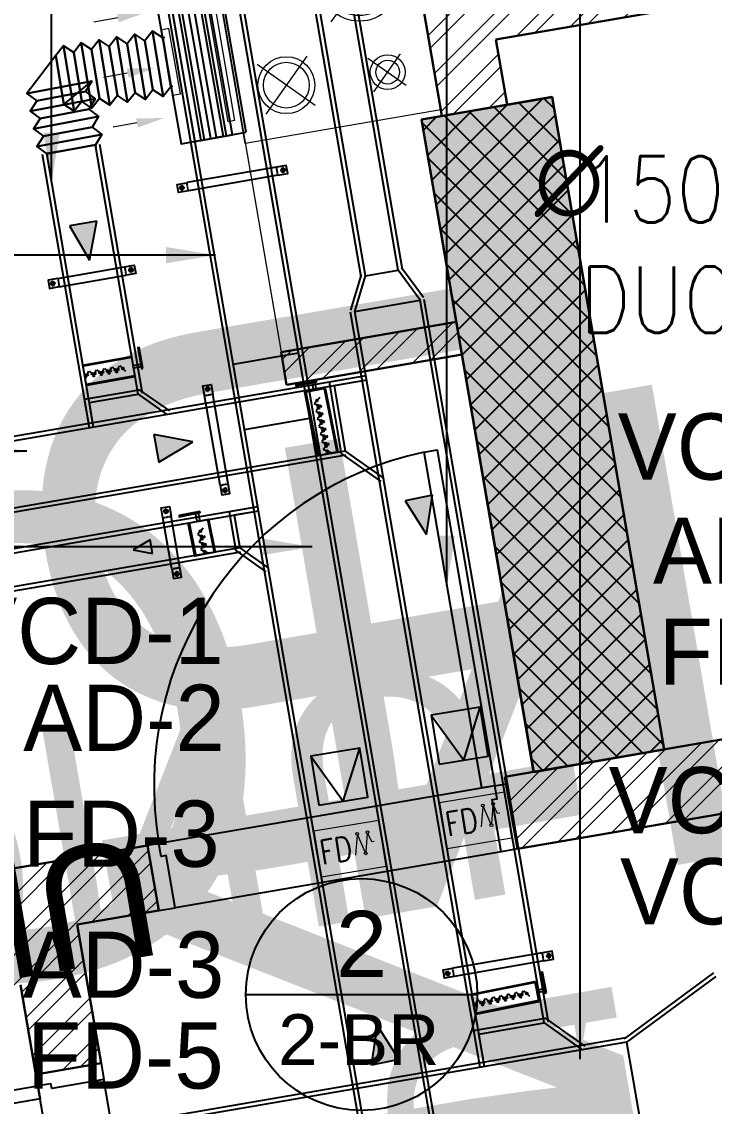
# Model space of a CAD drawing. Header units: millimetres. Extents: x -9226 to 166212, y -13 to 97274.
# Drawn here: x 18777 to 20871, y 20812 to 24088 of the extents above; entities that cross this region are included whole.
import ezdxf
from ezdxf.enums import TextEntityAlignment as Align

# ---------------------------------------------------------------- set-up
doc = ezdxf.new("R2010")
doc.units = ezdxf.units.MM
doc.linetypes.add('23491-GN-XR-PLOT LIMIT$0$DASHED', pattern=[0.75, 0.5, -0.25])
doc.linetypes.add('HIDDEN', pattern=[9.525, 6.35, -3.175])
doc.layers.get('0').update_dxf_attribs({"color": 8})
for name, color, linetype in [('-EAD', 30, 'Continuous'), ('-TEXT', 7, 'Continuous'), ('05 - 2ND - 3RD COLUMNS LAYOUT$0$23491-A-XR-GROUND TO PODIUM 3-COL$0$COLUMN', 8, 'Continuous'), ('05 - 2ND - 3RD COLUMNS LAYOUT$0$23491-A-XR-GROUND TO PODIUM 3-COL$0$HATCH', 8, 'Continuous'), ('1.INS', 8, 'Continuous'), ('1.STR', 8, 'Continuous'), ('1.support 2', 7, 'Continuous'), ('23491-GN-XR-PLOT LIMIT$0$ARCADE', 8, 'Continuous'), ('23491-GN-XR-PLOT LIMIT$0$PODIUM', 8, 'Continuous'), ('23491-GN-XR-PLOT LIMIT$0$RETAIL', 8, 'Continuous'), ('23491-XR-AR-2ND FLOOR PLAN$0$23491-XR-AR-2ND FLOOR PLAN$0$23491-XR-AR-TYP-FLOOR$0$A-ELC-DP', 8, 'Continuous'), ('23491-XR-AR-2ND FLOOR PLAN$0$23491-XR-AR-2ND FLOOR PLAN$0$23491-XR-AR-TYP-FLOOR$0$A-ELC-DP @ 1000', 8, 'Continuous'), ('23491-XR-AR-2ND FLOOR PLAN$0$23491-XR-AR-2ND FLOOR PLAN$0$23491-XR-AR-TYP-FLOOR$0$A-ELC-DP @ 2000', 8, 'Continuous'), ('23491-XR-AR-2ND FLOOR PLAN$0$23491-XR-AR-2ND FLOOR PLAN$0$23491-XR-AR-TYP-FLOOR$0$A-ELC-DP @ 500', 8, 'Continuous'), ('23491-XR-AR-2ND FLOOR PLAN$0$23491-XR-AR-2ND FLOOR PLAN$0$A-VM-TEXT-01', 8, 'Continuous'), ('23491-XR-AR-2ND FLOOR PLAN$0$23491-XR-AR-2ND FLOOR PLAN$0$A-VM-TEXT-01 @ 1', 8, 'Continuous'), ('23491-XR-AR-2ND FLOOR PLAN$0$23491-XR-AR-2ND FLOOR PLAN$0$A-VM-WALL EXTERIOR', 8, 'Continuous'), ('cloud', 15, 'Continuous'), ('EAD', 30, 'Continuous'), ('ETA-AC-SUPPORT', 25, 'Continuous'), ('FAD', 3, 'Continuous'), ('HVAC-VOL-SPD-S01-M-01-0400 R-01$0$HVAC-VOL-SPD-S01-M-01-0400 R-01$0$000-VL-M-SAD ATD', 3, 'Continuous'), ('HVAC-VOL-SPD-S01-M-01-0400 R-01$0$HVAC-VOL-SPD-S01-M-01-0400 R-01$0$SLOTTED DIFFUSER', 171, 'Continuous'), ('IZ-AC-VCD', 4, 'Continuous'), ('LETER LINE', 7, 'Continuous'), ('VCD SHE', 7, 'Continuous')]:
    doc.layers.add(name, color=color, linetype=linetype)
for name, color, linetype, lineweight in [('1.XREF', 8, 'Continuous', 9), ('23491-XR-AR-2ND FLOOR PLAN$0$23491-XR-AR-2ND FLOOR PLAN$0$23491-XR-AR-TYP-FLOOR$0$A-EQUP-KITN-PLAN', 8, 'Continuous', 9), ('23491-XR-AR-2ND FLOOR PLAN$0$23491-XR-AR-2ND FLOOR PLAN$0$23491-XR-AR-TYP-FLOOR$0$A-Glaz-Sill', 8, 'Continuous', 5), ('23491-XR-AR-2ND FLOOR PLAN$0$23491-XR-AR-2ND FLOOR PLAN$0$23491-XR-AR-TYP-FLOOR$0$A-WALL-PATT', 8, 'Continuous', 5), ('23491-XR-AR-2ND FLOOR PLAN$0$23491-XR-AR-2ND FLOOR PLAN$0$23491-XR-AR-TYP-FLOOR$0$Zone-6_30May22$0$TYP$0$2B+G+19+R Typical Floor$0$A-DOOR', 8, 'Continuous', 25), ('23491-XR-AR-2ND FLOOR PLAN$0$23491-XR-AR-2ND FLOOR PLAN$0$A-WALL', 8, 'Continuous', 30), ('23491-XR-AR-2ND FLOOR PLAN$0$A-WALL-CAVI', 8, 'Continuous', 15), ('A-ANNO-DIMS', 8, 'Continuous', 9), ('DLI', 7, 'Continuous', 5), ('HVAC-VOL-SPD-S01-M-01-0400 R-01$0$HVAC-VOL-SPD-S01-M-01-0400 R-01$0$000-VL-M-FD', 20, 'Continuous', 20), ('HVAC-VOL-SPD-S01-M-01-0400 R-01$0$HVAC-VOL-SPD-S01-M-01-0400 R-01$0$000-VL-M-FLEXIBLE', 251, 'Continuous', 15), ('HVAC-VOL-SPD-S01-M-01-0400 R-01$0$HVAC-VOL-SPD-S01-M-01-0400 R-01$0$000-VL-M-RAD ATD', 150, 'Continuous', 20), ('MH DIM', 15, 'Continuous', 0)]:
    doc.layers.add(name, color=color, linetype=linetype, lineweight=lineweight)
doc.styles.add('23491-XR-AR-2ND FLOOR PLAN$0$23491-XR-AR-2ND FLOOR PLAN$0$23491-XR-AR-TYP-FLOOR$0$SDC-TEXT-ARB', font='sdc-arb.shx')
doc.styles.add('23491-XR-AR-2ND FLOOR PLAN$0$23491-XR-AR-2ND FLOOR PLAN$0$ARIAL', font='arial.ttf')
doc.styles.add('HVAC-VOL-SPD-S01-M-01-0400 R-01$0$HVAC-VOL-SPD-S01-M-01-0400 R-01$0$ROMANS', font='romans.shx', dxfattribs={"width": 0.75})
doc.styles.add('JSE', font='romans.shx', dxfattribs={"width": 0.85})
doc.styles.add('ROMANS', font='isocp.shx', dxfattribs={"width": 0.8})
doc.styles.add('SDC-TEXT-ARB', font='sdc-arb.shx', dxfattribs={"height": 0.5})
doc.dimstyles.new('JSE', dxfattribs={"dimtxt": 50, "dimasz": 150, "dimexe": 0.18, "dimexo": 0.0625, "dimgap": 50, "dimtad": 0, "dimdec": 0, "dimrnd": 5, "dimzin": 0, "dimdsep": 46, "dimtxsty": 'ROMANS', "dimcen": 0.09, "dimclrd": 7, "dimclre": 7, "dimclrt": 7, "dimadec": 0, "dimazin": 0, "dimtfac": 1, "dimtdec": 0, "dimtofl": 0, "dimtmove": 0, "dimatfit": 3, "dimfxl": 1, "dimtolj": 1, "dimtzin": 0, "dimarcsym": 1})

# ---------------------------------------------------------------- blocks, each defined once
blk = doc.blocks.new('23491-GN-XR-PLOT LIMIT')
at = {"layer": '23491-GN-XR-PLOT LIMIT$0$ARCADE', "color": 8}
blk.add_lwpolyline([(48271.7, 23525.6, 0.000496), (5000, 16088.4), (5000, 11014.2, -0.000526), (50902.2, 18902.5), (55000, 23715.1), (55000, 82243.6), (50763.6, 86480), (9264.6, 86480), (5000, 82215.4), (5000, 81480), (48692.6, 81480), (50500, 80172.6), (50500, 25555.4)], format="xyb", close=True, dxfattribs=at)
at = {"layer": '23491-GN-XR-PLOT LIMIT$0$PODIUM', "color": 8, "linetype": '23491-GN-XR-PLOT LIMIT$0$DASHED', "ltscale": 15, "flags": 128}
blk.add_lwpolyline([(5000, 82215.4), (5000, 11014.2, -0.000526), (50902.2, 18902.5), (55000, 23715.1), (55000, 82243.6), (50763.6, 86480), (9264.6, 86480)], format="xyb", close=True, dxfattribs=at)
blk.add_lwpolyline([(5000, 82215.4), (5000, 11014.2, -0.000526), (50902.2, 18902.5), (55000, 23715.1), (55000, 82243.6), (50763.6, 86480), (9264.6, 86480)], format="xyb", close=True, dxfattribs=at)
at = {"layer": '23491-GN-XR-PLOT LIMIT$0$RETAIL', "color": 8}
blk.add_lwpolyline([(48271.7, 23525.6), (50500, 25555.4), (50500, 80172.6), (48692.6, 81480), (5000, 81480), (5000, 71480), (40000, 71480), (40000, 32256.2, 0.000401), (5000, 26236.7), (5000, 16088.4, -0.000496)], format="xyb", close=True, dxfattribs=at)
blk = doc.blocks.new('*U159')
at = {"layer": '23491-XR-AR-2ND FLOOR PLAN$0$23491-XR-AR-2ND FLOOR PLAN$0$23491-XR-AR-TYP-FLOOR$0$Zone-6_30May22$0$TYP$0$2B+G+19+R Typical Floor$0$A-DOOR', "color": 8}
for p, q in [((1.065, 0), (0.035, 0)), ((1.05, -0.2), (0.05, -0.2))]:
    blk.add_line(p, q, dxfattribs=at)
blk.add_lwpolyline([(1.025, 0), (1.025, 1.0292), (1.065, 1.0292), (1.065, 0)], close=True, dxfattribs=at)
for points in [[(0.035, 0), (0, 0), (0, -0.2), (0.05, -0.2), (0.05, -0.04), (0.035, -0.04), (0.035, 0)], [(1.065, 0), (1.1, 0), (1.1, -0.2), (1.05, -0.2), (1.05, -0.04), (1.065, -0.04), (1.065, 0)]]:
    blk.add_lwpolyline(points, dxfattribs=at)
blk.add_arc((1.065, 0), 1.03, 92.2256, 180, dxfattribs=at)
blk = doc.blocks.new('*U511')
at = {"layer": '23491-XR-AR-2ND FLOOR PLAN$0$23491-XR-AR-2ND FLOOR PLAN$0$23491-XR-AR-TYP-FLOOR$0$Zone-6_30May22$0$TYP$0$2B+G+19+R Typical Floor$0$A-DOOR', "color": 8}
for p, q in [((1.065, 0), (0.035, 0)), ((1.05, -0.2), (0.05, -0.2))]:
    blk.add_line(p, q, dxfattribs=at)
blk.add_lwpolyline([(0.075, 0), (0.075, 1.0292), (0.035, 1.0292), (0.035, 0)], close=True, dxfattribs=at)
for points in [[(0.035, 0), (0, 0), (0, -0.2), (0.05, -0.2), (0.05, -0.04), (0.035, -0.04), (0.035, 0)], [(1.065, 0), (1.1, 0), (1.1, -0.2), (1.05, -0.2), (1.05, -0.04), (1.065, -0.04), (1.065, 0)]]:
    blk.add_lwpolyline(points, dxfattribs=at)
blk.add_arc((0.035, 0), 1.03, 0, 87.7744, dxfattribs=at)
blk = doc.blocks.new('*U723')
at = {"layer": '23491-XR-AR-2ND FLOOR PLAN$0$23491-XR-AR-2ND FLOOR PLAN$0$23491-XR-AR-TYP-FLOOR$0$A-ELC-DP @ 1000', "color": 8, "lineweight": 25, "insert": (129.2, 99.7), "char_height": 721.494, "attachment_point": 1, "style": '23491-XR-AR-2ND FLOOR PLAN$0$23491-XR-AR-2ND FLOOR PLAN$0$23491-XR-AR-TYP-FLOOR$0$SDC-TEXT-ARB'}
blk.add_mtext_dynamic_manual_height_columns('{\\fArial|b0|i0|c0|p34;ONU}', width=721.494, gutter_width=3607.5, heights=[0], dxfattribs=at)
at = {"layer": '23491-XR-AR-2ND FLOOR PLAN$0$23491-XR-AR-2ND FLOOR PLAN$0$23491-XR-AR-TYP-FLOOR$0$A-ELC-DP @ 2000', "color": 8, "lineweight": 25, "insert": (129.2, 99.7), "char_height": 1442.988, "attachment_point": 1, "style": '23491-XR-AR-2ND FLOOR PLAN$0$23491-XR-AR-2ND FLOOR PLAN$0$23491-XR-AR-TYP-FLOOR$0$SDC-TEXT-ARB'}
blk.add_mtext_dynamic_manual_height_columns('{\\fArial|b0|i0|c0|p34;ONU}', width=1442.988, gutter_width=7214.9, heights=[0], dxfattribs=at)
at = {"layer": '23491-XR-AR-2ND FLOOR PLAN$0$23491-XR-AR-2ND FLOOR PLAN$0$23491-XR-AR-TYP-FLOOR$0$A-ELC-DP @ 500', "color": 8, "lineweight": 25, "insert": (129.2, 99.7), "char_height": 360.747, "attachment_point": 1, "style": '23491-XR-AR-2ND FLOOR PLAN$0$23491-XR-AR-2ND FLOOR PLAN$0$23491-XR-AR-TYP-FLOOR$0$SDC-TEXT-ARB'}
blk.add_mtext_dynamic_manual_height_columns('{\\fArial|b0|i0|c0|p34;ONU}', width=360.747, gutter_width=1803.7, heights=[0], dxfattribs=at)
blk = doc.blocks.new('23491-XR-AR-2ND FLOOR PLAN$0$23491-XR-AR-2ND FLOOR PLAN$0$23491-XR-AR-TYP-FLOOR$0$A$C81039be2')
at = {"layer": '23491-XR-AR-2ND FLOOR PLAN$0$23491-XR-AR-2ND FLOOR PLAN$0$23491-XR-AR-TYP-FLOOR$0$A-ELC-DP'}
blk.add_blockref('*U723', (0, 0), dxfattribs=at)
blk = doc.blocks.new('23491-XR-AR-2ND FLOOR PLAN$0$23491-XR-AR-2ND FLOOR PLAN$0$Unit No')
at = {"layer": '23491-XR-AR-2ND FLOOR PLAN$0$23491-XR-AR-2ND FLOOR PLAN$0$A-VM-TEXT-01', "color": 8}
blk.add_line((500945.3562, 2791435.179, 0), (500946.0562, 2791435.179, 0), dxfattribs=at)
blk.add_circle((500945.7062, 2791435.179, 0), 0.35, dxfattribs=at)
at = {"layer": '23491-XR-AR-2ND FLOOR PLAN$0$23491-XR-AR-2ND FLOOR PLAN$0$A-VM-TEXT-01', "color": 8, "style": '23491-XR-AR-2ND FLOOR PLAN$0$23491-XR-AR-2ND FLOOR PLAN$0$ARIAL'}
for tag, height, p in [('01', 0.2, (500945.7062, 2791435.3314)), ('0BR', 0.153, (500945.6978, 2791435.043, 0))]:
    blk.add_attdef(tag, text='', height=height, dxfattribs=at).set_placement(p, align=Align.MIDDLE_CENTER)
blk = doc.blocks.new('*U855')
at = {"layer": '23491-XR-AR-2ND FLOOR PLAN$0$23491-XR-AR-2ND FLOOR PLAN$0$A-VM-WALL EXTERIOR', "color": 8}
ref = blk.add_blockref('23491-XR-AR-2ND FLOOR PLAN$0$23491-XR-AR-2ND FLOOR PLAN$0$Unit No', (-500925902, -2791414029.8, 1.5), dxfattribs=dict(at, xscale=1000, yscale=1000, zscale=1000))
ref.add_attrib('01', '2', dxfattribs={"layer": '23491-XR-AR-2ND FLOOR PLAN$0$23491-XR-AR-2ND FLOOR PLAN$0$A-VM-TEXT-01 @ 1', "height": 200, "style": '23491-XR-AR-2ND FLOOR PLAN$0$23491-XR-AR-2ND FLOOR PLAN$0$ARIAL'}).set_placement((19804.3, 21301.7, 1.5), align=Align.MIDDLE_CENTER)
ref.add_attrib('0BR', '2-BR', dxfattribs={"layer": '23491-XR-AR-2ND FLOOR PLAN$0$23491-XR-AR-2ND FLOOR PLAN$0$A-VM-TEXT-01 @ 1', "height": 153, "style": '23491-XR-AR-2ND FLOOR PLAN$0$23491-XR-AR-2ND FLOOR PLAN$0$ARIAL'}).set_placement((19795.8, 21013.2, 1.5), align=Align.MIDDLE_CENTER)
blk = doc.blocks.new('23491-XR-AR-2ND FLOOR PLAN$0$23491-XR-AR-2ND FLOOR PLAN$0$23491-XR-AR-TYP-FLOOR$0$Zone-6_30May22$0$TYP$0$2B+G+19+R Typical Floor$0$A$C07E35695')
at = {"color": 8}
for p, q in [((-0.6, 0.6), (0, 0.6)), ((-0.6, 0), (-0.6, 0.6)), ((0, 0.6), (0, 0)), ((-0.3722, 0.3722), (-0.5238, 0.5238)), ((-0.5231, 0.3722), (-0.3715, 0.5238)), ((-0.0868, 0.5132), (-0.2148, 0.3852)), ((-0.2102, 0.5132), (-0.0822, 0.3852)), ((-0.0781, 0.0781), (-0.2823, 0.2823)), ((-0.2762, 0.0781), (-0.072, 0.2823)), ((-0.5127, 0.1908), (-0.4129, 0.0911)), ((-0.4092, 0.1908), (-0.5089, 0.0911)), ((0, 0), (-0.6, 0))]:
    blk.add_line(p, q, dxfattribs=at)
for points in [[(-0.0731, 0.64), (-0.0731, 0.62), (-0.5269, 0.62), (-0.5269, 0.64)], [(-0.6, 0.6), (0, 0.6), (0, 0), (-0.6, 0)]]:
    blk.add_lwpolyline(points, close=True, dxfattribs=at)
for centre, radius in [((-0.4477, 0.4477), 0.0859), ((-0.4477, 0.4477), 0.0692), ((-0.1485, 0.4515), 0.0682), ((-0.1485, 0.4515), 0.0466), ((-0.1771, 0.1771), 0.1193), ((-0.1771, 0.1771), 0.1026), ((-0.4609, 0.1391), 0.0525), ((-0.4609, 0.1391), 0.0358)]:
    blk.add_circle(centre, radius, dxfattribs=at)
blk = doc.blocks.new('23491-XR-AR-2ND FLOOR PLAN')
at = {"layer": '23491-XR-AR-2ND FLOOR PLAN$0$23491-XR-AR-2ND FLOOR PLAN$0$23491-XR-AR-TYP-FLOOR$0$A-WALL-PATT'}
h = blk.add_hatch(dxfattribs=at)
h.set_pattern_fill('ANSI32', color=8, scale=10)
h.paths.add_polyline_path([(23049.3, 22747.4), (22852.2, 22713.5), (22928.5, 22269.3), (20237.9, 21807), (20275.4, 21588.9), (23281.3, 22105.4), (23243.9, 22323.5), (23125.6, 22303.2)])
h.paths.add_polyline_path([(22699.9, 23599.8), (22897, 23633.7), (22634.5, 25161.3), (22535.9, 25144.3), (22637.5, 24553), (20193.4, 24133), (19770, 26596.9), (20361.3, 26698.5), (20344.4, 26797.1), (19753, 26695.4), (19434.9, 28547), (19237.8, 28513.2), (20049.7, 23803.9), (20244.2, 23837.3), (20210.3, 24034.4), (22555.9, 24437.5)])
h = blk.add_hatch(dxfattribs=at)
h.set_pattern_fill('ANSI32', color=8, scale=10)
h.paths.add_polyline_path([(19577.9, 22991), (19560.9, 23089.6), (20091.1, 23180.7), (20108.1, 23082.1)])
h = blk.add_hatch(dxfattribs=at)
h.set_pattern_fill('ANSI32', color=8, scale=10)
h.paths.add_polyline_path([(17067.6, 18704), (16932.2, 19492.4), (16833.6, 19475.5), (16850.5, 19376.9), (15667.9, 19173.7), (15396.9, 20750.6), (16579.6, 20953.8), (16698.1, 20263.9), (16796.7, 20280.9), (16703.5, 20822.9), (17344.1, 20933), (17323.8, 21051.3), (17767.3, 21127.5), (17787.6, 21009.2), (17982.2, 21042.6), (17961.9, 21160.9), (18555.8, 21263), (18576.1, 21144.7), (18773.2, 21178.6), (18819.8, 20907.6), (19016.8, 20941.4), (18944.9, 21360.3), (19191.3, 21402.6), (19157.4, 21599.7), (12522.3, 20459.7), (12556.3, 20262.5), (13770.7, 20471.2), (13787.7, 20372.6), (13886.2, 20389.6), (13869.3, 20488.1), (15298.3, 20733.7), (15569.3, 19156.8), (14140.3, 18911.2), (14021.7, 19601.1), (13923.2, 19584.2), (14363.5, 17021.7), (14262.6, 17004.4), (14279.6, 16905.8), (15070.3, 17041.7), (15053.4, 17140.3), (14462, 17038.7), (14157.2, 18812.7), (16867.5, 19278.4), (16969.1, 18687.1)])
edge = h.paths.add_edge_path(flags=16)
edge.add_line((18741.8, 21376.1), (18733.4, 21425.4))
edge.add_line((18733.4, 21425.4), (16614.4, 21061.3))
edge.add_line((16614.4, 21061.3), (16622.9, 21012))
edge.add_line((16622.9, 21012), (18741.9, 21376.1))
at = {"layer": '23491-XR-AR-2ND FLOOR PLAN$0$23491-XR-AR-2ND FLOOR PLAN$0$23491-XR-AR-TYP-FLOOR$0$A-EQUP-KITN-PLAN', "color": 8}
blk.add_lwpolyline([(19344.2, 24351.1), (19560.9, 23089.6)], dxfattribs=at)
at = {"layer": '23491-XR-AR-2ND FLOOR PLAN$0$23491-XR-AR-2ND FLOOR PLAN$0$A-WALL', "color": 8}
for p, q in [((19560.9, 23089.6), (20091.1, 23180.7)), ((19560.9, 23089.6), (19577.9, 22991)), ((19577.9, 22991), (20108.1, 23082.1)), ((22928.5, 22269.3), (20237.9, 21807)), ((20275.4, 21588.9), (23281.3, 22105.4)), ((20237.9, 21807), (20275.4, 21588.9)), ((12522.3, 20459.6, 1.5), (19157.4, 21599.7)), ((19157.4, 21599.7), (19191.3, 21402.6)), ((19191.3, 21402.6), (18944.9, 21360.3)), ((18944.9, 21360.3), (19016.8, 20941.4)), ((18819.7, 20907.5), (18773.2, 21178.6)), ((19016.8, 20941.4), (18819.7, 20907.5))]:
    blk.add_line(p, q, dxfattribs=at)
for points in [[(19833.9, 25044), (20047.1, 23803.5)], [(22897, 23633.7), (22699.9, 23599.8), (22555.9, 24437.5), (20210.3, 24034.4)], [(20244.2, 23837.3), (20210.3, 24034.4)]]:
    blk.add_lwpolyline(points, dxfattribs=at)
at = {"layer": '23491-XR-AR-2ND FLOOR PLAN$0$23491-XR-AR-2ND FLOOR PLAN$0$23491-XR-AR-TYP-FLOOR$0$A-EQUP-KITN-PLAN', "color": 8, "extrusion": (9.6497e-16, -5.85165e-15, -1), "xscale": -1000.000000000001, "yscale": 1000.000000000001, "zscale": -1000.000000000001, "rotation": 260.2497167620514}
blk.add_blockref('23491-XR-AR-2ND FLOOR PLAN$0$23491-XR-AR-2ND FLOOR PLAN$0$23491-XR-AR-TYP-FLOOR$0$Zone-6_30May22$0$TYP$0$2B+G+19+R Typical Floor$0$A$C07E35695', (-19942.3, 24413.2), dxfattribs=at)
at = {"layer": '23491-XR-AR-2ND FLOOR PLAN$0$23491-XR-AR-2ND FLOOR PLAN$0$23491-XR-AR-TYP-FLOOR$0$A-Glaz-Sill', "color": 8, "lineweight": 25, "xscale": -1, "rotation": 279.7502717208989}
for p in [(22761.8, 23711.9, 0), (20849.5, 18897.3, 0)]:
    blk.add_blockref('23491-XR-AR-2ND FLOOR PLAN$0$23491-XR-AR-2ND FLOOR PLAN$0$23491-XR-AR-TYP-FLOOR$0$A$C81039be2', p, dxfattribs=at)
at = {"layer": '23491-XR-AR-2ND FLOOR PLAN$0$23491-XR-AR-2ND FLOOR PLAN$0$23491-XR-AR-TYP-FLOOR$0$A-Glaz-Sill', "color": 8, "lineweight": 25, "extrusion": (-0.000615467, 0.00144, 0.999999), "xscale": -1.000000000000003, "rotation": 189.7523243124718}
blk.add_blockref('23491-XR-AR-2ND FLOOR PLAN$0$23491-XR-AR-2ND FLOOR PLAN$0$23491-XR-AR-TYP-FLOOR$0$A$C81039be2', (17964.4, 21161.3, 19.4), dxfattribs=at)
at = {"layer": '23491-XR-AR-2ND FLOOR PLAN$0$23491-XR-AR-2ND FLOOR PLAN$0$23491-XR-AR-TYP-FLOOR$0$Zone-6_30May22$0$TYP$0$2B+G+19+R Typical Floor$0$A-DOOR', "color": 8, "xscale": 1000.000000000001, "yscale": 1000.000000000001, "zscale": 1000.000000000001, "rotation": 9.750271719443218}
blk.add_blockref('*U159', (19157.4, 21599.7), dxfattribs=at)
at = {"layer": '23491-XR-AR-2ND FLOOR PLAN$0$23491-XR-AR-2ND FLOOR PLAN$0$23491-XR-AR-TYP-FLOOR$0$Zone-6_30May22$0$TYP$0$2B+G+19+R Typical Floor$0$A-DOOR', "color": 8, "extrusion": (-0.000258038, -4.43402e-05, 1), "xscale": -1000.000000000029, "yscale": 1000.000000000011, "zscale": 1000.000000000021, "rotation": 99.75023998620908}
blk.add_blockref('*U511', (18819.8, 20907.6, -5.8), dxfattribs=at)
at = {"layer": '23491-XR-AR-2ND FLOOR PLAN$0$A-WALL-CAVI', "color": 8}
blk.add_blockref('23491-GN-XR-PLOT LIMIT', (0, 0), dxfattribs=at)
at = {"layer": 'VCD SHE'}
blk.add_blockref('*U855', (0, 0), dxfattribs=at)
blk = doc.blocks.new('05 - 2ND - 3RD COLUMNS LAYOUT')
at = {"layer": '05 - 2ND - 3RD COLUMNS LAYOUT$0$23491-A-XR-GROUND TO PODIUM 3-COL$0$HATCH', "extrusion": (-1.52729e-09, -2.72372e-10, 1)}
h = blk.add_hatch(color=256, dxfattribs=at)
h.dxf.hatch_style = 1
h.paths.add_polyline_path([(20324.6, 21821.6), (20718.8, 21889.3), (20380.1, 23860.5), (19985.9, 23792.7)])
h = blk.add_hatch(color=256, dxfattribs=at)
h.dxf.hatch_style = 1
h.paths.add_polyline_path([(20324.6, 21821.6), (20718.8, 21889.3), (20380.1, 23860.5), (19985.9, 23792.7)])
at = {"layer": '05 - 2ND - 3RD COLUMNS LAYOUT$0$23491-A-XR-GROUND TO PODIUM 3-COL$0$COLUMN', "lineweight": 30, "extrusion": (-1.52729e-09, -2.72372e-10, 1), "elevation": 0}
blk.add_lwpolyline([(20324.6, 21821.6), (20718.8, 21889.3), (20380.1, 23860.5), (19985.9, 23792.7)], close=True, dxfattribs=at)
blk.add_lwpolyline([(20324.6, 21821.6), (20718.8, 21889.3), (20380.1, 23860.5), (19985.9, 23792.7)], close=True, dxfattribs=at)
blk = doc.blocks.new('XREF')
at = {"layer": 'A-ANNO-DIMS', "color": 8}
blk.add_blockref('23491-XR-AR-2ND FLOOR PLAN', (0, 0), dxfattribs=at)
at = {"layer": 'A-ANNO-DIMS'}
blk.add_blockref('05 - 2ND - 3RD COLUMNS LAYOUT', (0, 0), dxfattribs=at)
blk = doc.blocks.new('I LOVE U05 - 2ND - 3RD COLUMNS LAYOUT$0$1-3 WALLS')
at = {"layer": '05 - 2ND - 3RD COLUMNS LAYOUT$0$23491-A-XR-GROUND TO PODIUM 3-COL$0$HATCH', "extrusion": (-1.52729e-09, -2.72372e-10, 1)}
h = blk.add_hatch(dxfattribs=at)
h.set_pattern_fill('ANSI37', color=15, scale=500)
h.set_pattern_definition([(45, (69807.07, -92770.69), (-44.194174, 44.194174), []), (135, (69807.07, -92770.69), (-44.194174, -44.194174), [])])
h.paths.add_polyline_path([(21930.7, 22915.3), (22324.9, 22983), (21986.2, 24954.1), (21591.9, 24886.4)])
h = blk.add_hatch(dxfattribs=at)
h.set_pattern_fill('ANSI37', color=15, scale=500)
h.set_pattern_definition([(45, (69807.07, -92770.69), (-44.194174, 44.194174), []), (135, (69807.07, -92770.69), (-44.194174, -44.194174), [])])
h.paths.add_polyline_path([(21930.7, 22915.3), (22324.9, 22983), (21986.2, 24954.1), (21591.9, 24886.4)])
at = {"layer": '05 - 2ND - 3RD COLUMNS LAYOUT$0$23491-A-XR-GROUND TO PODIUM 3-COL$0$COLUMN', "color": 15, "lineweight": 30, "extrusion": (-1.52729e-09, -2.72372e-10, 1), "elevation": 0}
blk.add_lwpolyline([(21930.7, 22915.3), (22324.9, 22983), (21986.2, 24954.1), (21591.9, 24886.4)], close=True, dxfattribs=at)
blk.add_lwpolyline([(21930.7, 22915.3), (22324.9, 22983), (21986.2, 24954.1), (21591.9, 24886.4)], close=True, dxfattribs=at)
blk = doc.blocks.new('I LOVE U05 - 2ND - 3RD COLUMNS LAYOUT')
at = {"color": 15}
blk.add_blockref('I LOVE U05 - 2ND - 3RD COLUMNS LAYOUT$0$1-3 WALLS', (0, 0), dxfattribs=at)
blk = doc.blocks.new('I LOVE USTR')
at = {"layer": 'MH DIM', "color": 15}
blk.add_blockref('I LOVE U05 - 2ND - 3RD COLUMNS LAYOUT', (-1606, -1093.4, 0), dxfattribs=at)
blk = doc.blocks.new('A$C32d94600')
at = {"layer": 'cloud', "color": 15}
blk.add_blockref('I LOVE USTR', (-5100, -86375.9, 0), dxfattribs=at)
blk = doc.blocks.new('*U542')
at = {"layer": 'IZ-AC-VCD', "color": 5, "extrusion": (0, 0, -1)}
for p, q in [((41.5, 467.5), (41.5, 416.7)), ((58.5, 416.7), (58.5, 467.5))]:
    blk.add_line(p, q, dxfattribs=at)
at = {"layer": 'IZ-AC-VCD', "color": 5}
for p, q in [((-10, 416.7), (-10, 0)), ((110, 416.7), (110, 0))]:
    blk.add_line(p, q, dxfattribs=at)
for points in [[(29.2, 475.9), (165.1, 475.9), (165.1, 467.5), (29.2, 467.5)], [(-16.7, 0), (116.7, 0), (116.7, 416.7), (-16.7, 416.7)]]:
    blk.add_lwpolyline(points, close=True, dxfattribs=at)
at = {"layer": 'IZ-AC-VCD', "color": 7, "extrusion": (0, 0, -1)}
for points in [[(-28.6, 364.9), (-45.1, 353.4)], [(-28.6, 314.9), (-45.1, 303.4)], [(-28.6, 301.8), (-45.1, 313.2)], [(-54.9, 346.6), (-71.4, 335.1)], [(-54.9, 320.1), (-71.4, 331.5)], [(-54.9, 296.6), (-71.4, 285.1)], [(-54.9, 270.1), (-71.4, 281.5)], [(-28.6, 264.9), (-45.1, 253.4)], [(-28.6, 251.8), (-45.1, 263.2)], [(-28.6, 214.9), (-45.1, 203.4)], [(-28.6, 201.8), (-45.1, 213.2)], [(-54.9, 246.6), (-71.4, 235.1)], [(-54.9, 220.1), (-71.4, 231.5)], [(-28.6, 164.9), (-45.1, 153.4)], [(-28.6, 151.8), (-45.1, 163.2)], [(-54.9, 196.6), (-71.4, 185.1)], [(-54.9, 170.1), (-71.4, 181.5)], [(-54.9, 146.6), (-71.4, 135.1)], [(-28.6, 114.9), (-45.1, 103.4)], [(-28.6, 101.8), (-45.1, 113.2)], [(-54.9, 120.1), (-71.4, 131.5)], [(-54.9, 96.6), (-71.4, 85.1)], [(-54.9, 70.1), (-71.4, 81.5)], [(-28.6, 64.9), (-45.1, 53.4)], [(-28.6, 51.8), (-45.1, 63.2)], [(-28.6, 1.8), (-45.1, 13.2)], [(-54.9, 46.6), (-71.4, 35.1)], [(-54.9, 20.1), (-71.4, 31.5)]]:
    blk.add_lwpolyline(points, dxfattribs=at)
for centre in [(-50, 350), (-50, 316.7), (-50, 300), (-50, 266.7), (-50, 250), (-50, 216.7), (-50, 200), (-50, 166.7), (-50, 150), (-50, 116.7), (-50, 100), (-50, 66.7), (-50, 50), (-50, 16.7)]:
    blk.add_circle(centre, 6, dxfattribs=at)
blk = doc.blocks.new('*U254')
at = {"layer": 'IZ-AC-VCD', "color": 5}
for p, q in [((-10, 216.7), (-10, 0)), ((110, 216.7), (110, 0))]:
    blk.add_line(p, q, dxfattribs=at)
at = {"layer": 'IZ-AC-VCD', "color": 5, "extrusion": (0, 0, -1)}
for p, q in [((41.5, 267.5), (41.5, 216.7)), ((58.5, 216.7), (58.5, 267.5))]:
    blk.add_line(p, q, dxfattribs=at)
at = {"layer": 'IZ-AC-VCD', "color": 5}
for points in [[(-16.7, 0), (116.7, 0), (116.7, 216.7), (-16.7, 216.7)], [(29.2, 275.9), (165.1, 275.9), (165.1, 267.5), (29.2, 267.5)]]:
    blk.add_lwpolyline(points, close=True, dxfattribs=at)
at = {"layer": 'IZ-AC-VCD', "color": 7, "extrusion": (0, 0, -1)}
for points in [[(-28.6, 164.9), (-45.1, 153.4)], [(-54.9, 146.6), (-71.4, 135.1)], [(-28.6, 114.9), (-45.1, 103.4)], [(-28.6, 101.8), (-45.1, 113.2)], [(-54.9, 120.1), (-71.4, 131.5)], [(-54.9, 96.6), (-71.4, 85.1)], [(-54.9, 70.1), (-71.4, 81.5)], [(-28.6, 64.9), (-45.1, 53.4)], [(-28.6, 51.8), (-45.1, 63.2)], [(-28.6, 1.8), (-45.1, 13.2)], [(-54.9, 46.6), (-71.4, 35.1)], [(-54.9, 20.1), (-71.4, 31.5)]]:
    blk.add_lwpolyline(points, dxfattribs=at)
for centre in [(-50, 150), (-50, 116.7), (-50, 100), (-50, 66.7), (-50, 50), (-50, 16.7)]:
    blk.add_circle(centre, 6, dxfattribs=at)
blk = doc.blocks.new('*U545')
at = {"layer": 'IZ-AC-VCD', "color": 5, "extrusion": (0, 0, -1)}
for p, q in [((41.5, 367.5), (41.5, 316.7)), ((58.5, 316.7), (58.5, 367.5))]:
    blk.add_line(p, q, dxfattribs=at)
at = {"layer": 'IZ-AC-VCD', "color": 5}
for p, q in [((-10, 316.7), (-10, 0)), ((110, 316.7), (110, 0))]:
    blk.add_line(p, q, dxfattribs=at)
for points in [[(29.2, 375.9), (165.1, 375.9), (165.1, 367.5), (29.2, 367.5)], [(-16.7, 0), (116.7, 0), (116.7, 316.7), (-16.7, 316.7)]]:
    blk.add_lwpolyline(points, close=True, dxfattribs=at)
at = {"layer": 'IZ-AC-VCD', "color": 7, "extrusion": (0, 0, -1)}
for points in [[(-28.6, 264.9), (-45.1, 253.4)], [(-28.6, 214.9), (-45.1, 203.4)], [(-28.6, 201.8), (-45.1, 213.2)], [(-54.9, 246.6), (-71.4, 235.1)], [(-54.9, 220.1), (-71.4, 231.5)], [(-28.6, 164.9), (-45.1, 153.4)], [(-28.6, 151.8), (-45.1, 163.2)], [(-54.9, 196.6), (-71.4, 185.1)], [(-54.9, 170.1), (-71.4, 181.5)], [(-54.9, 146.6), (-71.4, 135.1)], [(-28.6, 114.9), (-45.1, 103.4)], [(-28.6, 101.8), (-45.1, 113.2)], [(-54.9, 120.1), (-71.4, 131.5)], [(-54.9, 96.6), (-71.4, 85.1)], [(-54.9, 70.1), (-71.4, 81.5)], [(-28.6, 64.9), (-45.1, 53.4)], [(-28.6, 51.8), (-45.1, 63.2)], [(-28.6, 1.8), (-45.1, 13.2)], [(-54.9, 46.6), (-71.4, 35.1)], [(-54.9, 20.1), (-71.4, 31.5)]]:
    blk.add_lwpolyline(points, dxfattribs=at)
for centre in [(-50, 250), (-50, 216.7), (-50, 200), (-50, 166.7), (-50, 150), (-50, 116.7), (-50, 100), (-50, 66.7), (-50, 50), (-50, 16.7)]:
    blk.add_circle(centre, 6, dxfattribs=at)
blk = doc.blocks.new('*U294')
at = {"layer": 'HVAC-VOL-SPD-S01-M-01-0400 R-01$0$HVAC-VOL-SPD-S01-M-01-0400 R-01$0$000-VL-M-FD'}
for p, q in [((228, 106.6), (213.4, 48.1)), ((243.7, 52.1), (230.1, 106.6)), ((259.3, 106.6), (245.7, 52.1)), ((268.2, 79.4), (261.3, 106.6)), ((276, 79.4), (268.2, 79.4))]:
    blk.add_line(p, q, dxfattribs=at)
blk.add_lwpolyline([(101, 140), (101, 0), (300, 0), (300, 140)], close=True, dxfattribs=at)
for centre in [(229, 110.7), (260.3, 110.7), (244.7, 48.1)]:
    blk.add_circle(centre, 4.17, dxfattribs=at)
at = {"layer": 'HVAC-VOL-SPD-S01-M-01-0400 R-01$0$HVAC-VOL-SPD-S01-M-01-0400 R-01$0$000-VL-M-FD', "style": 'HVAC-VOL-SPD-S01-M-01-0400 R-01$0$HVAC-VOL-SPD-S01-M-01-0400 R-01$0$ROMANS', "width": 0.8}
blk.add_text('FD', height=72.53, rotation=360, dxfattribs=at).set_placement((109.1, 72.2), align=Align.MIDDLE_LEFT)
blk = doc.blocks.new('HVAC-VOL-SPD-S01-M-01-0400 R-01$0$HVAC-VOL-SPD-S01-M-01-0400 R-01$0$A$C2F9C6816')
blk.add_hatch(color=256).paths.add_polyline_path([(-198.8, -78.6), (-398.8, -153.6), (-198.8, -228.6)])
for p, q in [((-198.8, -78.6), (-398.8, -153.6)), ((-198.8, -228.6), (-198.8, -78.6)), ((-398.8, -153.6), (-198.8, -228.6))]:
    blk.add_line(p, q)
blk = doc.blocks.new('t')
at = {"layer": 'ETA-AC-SUPPORT', "color": 7, "linetype": 'HIDDEN', "ltscale": 0.3, "extrusion": (2.40653e-07, 5.25136e-08, 1)}
for p, q in [((4429.3, -9484.4, 0), (4379.3, -9484.4, 0)), ((4392.9, -9513, 0), (4404.3, -9506.4, 0)), ((4392.9, -9526.2, 0), (4392.9, -9513, 0)), ((4392.9, -9526.2, 0), (4404.3, -9532.9, 0)), ((4415.8, -9513, 0), (4404.3, -9506.4, 0)), ((4415.8, -9526.2, 0), (4404.3, -9532.9, 0)), ((4415.8, -9526.2, 0), (4415.8, -9513, 0))]:
    blk.add_line(p, q, dxfattribs=at)
at = {"layer": 'ETA-AC-SUPPORT', "color": 7, "linetype": 'Continuous', "ltscale": 0.3, "extrusion": (2.40653e-07, 5.25136e-08, 1), "elevation": 0}
blk.add_lwpolyline([(4429.3, -9484.4), (4429.3, -9543.9), (4379.3, -9543.9), (4379.3, -9484.4)], dxfattribs=at)
at = {"layer": 'ETA-AC-SUPPORT', "color": 7, "linetype": 'HIDDEN', "ltscale": 0.3, "extrusion": (2.40653e-07, 5.25136e-08, 1)}
for radius in [11.5, 6]:
    blk.add_circle((4404.3, -9519.6, 0), radius, dxfattribs=at)
blk = doc.blocks.new('*U549')
at = {"layer": 'ETA-AC-SUPPORT', "color": 7, "linetype": 'Continuous', "ltscale": 0.3, "extrusion": (2.40653e-07, 5.25136e-08, 1)}
for p, q in [((4404.3, -9239.6, 0), (4404.3, -9514.1, 0)), ((4429.3, -9239.6, 0), (4429.3, -9514.1, 0))]:
    blk.add_line(p, q, dxfattribs=at)
at = {"color": 7, "linetype": 'Continuous', "xscale": -0.5, "yscale": 0.5, "zscale": 0.5, "rotation": 180}
blk.add_blockref('t', (2214.7, -13981.8, 0), dxfattribs=at)
at = {"color": 7, "linetype": 'Continuous', "xscale": 0.5, "yscale": 0.5, "zscale": 0.5}
blk.add_blockref('t', (2214.7, -4771.9, 0), dxfattribs=at)
blk = doc.blocks.new('*U554')
at = {"layer": 'ETA-AC-SUPPORT', "color": 7, "linetype": 'Continuous', "ltscale": 0.3, "extrusion": (2.40653e-07, 5.25136e-08, 1)}
for p, q in [((4404.3, -9357.5, 0), (4404.3, -9514.1, 0)), ((4429.3, -9357.5, 0), (4429.3, -9514.1, 0))]:
    blk.add_line(p, q, dxfattribs=at)
at = {"color": 7, "linetype": 'Continuous', "xscale": -0.5, "yscale": 0.5, "zscale": 0.5, "rotation": 180}
blk.add_blockref('t', (2214.7, -14099.7, 0), dxfattribs=at)
at = {"color": 7, "linetype": 'Continuous', "xscale": 0.5, "yscale": 0.5, "zscale": 0.5}
blk.add_blockref('t', (2214.7, -4771.9, 0), dxfattribs=at)
blk = doc.blocks.new('*U553')
at = {"layer": 'ETA-AC-SUPPORT', "color": 7, "linetype": 'Continuous', "ltscale": 0.3, "extrusion": (2.40653e-07, 5.25136e-08, 1)}
for p, q in [((4404.3, -9309.5, 0), (4404.3, -9514.1, 0)), ((4429.3, -9309.5, 0), (4429.3, -9514.1, 0))]:
    blk.add_line(p, q, dxfattribs=at)
at = {"color": 7, "linetype": 'Continuous', "xscale": -0.5, "yscale": 0.5, "zscale": 0.5, "rotation": 180}
blk.add_blockref('t', (2214.7, -14051.7, 0), dxfattribs=at)
at = {"color": 7, "linetype": 'Continuous', "xscale": 0.5, "yscale": 0.5, "zscale": 0.5}
blk.add_blockref('t', (2214.7, -4771.9, 0), dxfattribs=at)
blk = doc.blocks.new('AD-01')
at = {"layer": 'VCD SHE'}
blk.add_lwpolyline([(62669, 57326.1), (62819, 57326.1), (62819, 57476.1), (62669, 57476.1)], close=True, dxfattribs=at)
blk.add_lwpolyline([(62669, 57476.1), (62744, 57326.1), (62819, 57476.1)], dxfattribs=at)
blk = doc.blocks.new('RGE')
at = {"layer": 'HVAC-VOL-SPD-S01-M-01-0400 R-01$0$HVAC-VOL-SPD-S01-M-01-0400 R-01$0$000-VL-M-FLEXIBLE', "color": 30, "linetype": 'ByBlock', "lineweight": -2, "extrusion": (1.67917e-07, -3.45697e-10, 1), "elevation": 0}
blk.add_lwpolyline([(233945.6, 241620), (233946, 241820), (233922.3, 241820), (233921.9, 241620)], close=True, dxfattribs=at)
at = {"layer": 'HVAC-VOL-SPD-S01-M-01-0400 R-01$0$HVAC-VOL-SPD-S01-M-01-0400 R-01$0$000-VL-M-RAD ATD', "color": 30, "extrusion": (-1.67917e-07, -3.45697e-10, 1)}
for p, q in [((234067.5, 241883.4, 0), (234140.4, 241883.6, 0)), ((234069, 241730.1, 0), (234141.9, 241730.2, 0)), ((234068.1, 241560.4, 0), (234141.1, 241560.5, 0))]:
    blk.add_line(p, q, dxfattribs=at)
for points in [[(234066.6, 241897.4, 0), (233983.1, 241883.3, 0), (234066.7, 241869.5, 0)], [(234068.1, 241744, 0), (233984.6, 241729.9, 0), (234068.1, 241716.2, 0)], [(234067.3, 241574.3, 0), (233983.8, 241560.2, 0), (234067.3, 241546.4, 0)]]:
    blk.add_solid(points, dxfattribs=at)
at = {"layer": 'HVAC-VOL-SPD-S01-M-01-0400 R-01$0$HVAC-VOL-SPD-S01-M-01-0400 R-01$0$000-VL-M-SAD ATD', "color": 30, "extrusion": (1.67917e-07, -3.45697e-10, 1), "elevation": 0}
blk.add_lwpolyline([(233746.8, 241969.5), (233744.6, 241469.5), (233944.6, 241469.1), (233946.8, 241969.1)], close=True, dxfattribs=at)
at = {"layer": 'HVAC-VOL-SPD-S01-M-01-0400 R-01$0$HVAC-VOL-SPD-S01-M-01-0400 R-01$0$SLOTTED DIFFUSER', "color": 30, "extrusion": (1.67917e-07, -3.45697e-10, 1), "elevation": 0}
blk.add_lwpolyline([(233789.3, 241969.4), (233787.1, 241469.4), (233902.1, 241469.2), (233904.3, 241969.2)], close=True, dxfattribs=at)
at = {"layer": 'HVAC-VOL-SPD-S01-M-01-0400 R-01$0$HVAC-VOL-SPD-S01-M-01-0400 R-01$0$SLOTTED DIFFUSER', "color": 30, "linetype": 'Continuous', "ltscale": 100, "extrusion": (1.67917e-07, -3.45697e-10, 1), "elevation": 0}
for points in [[(233807.8, 241969.4), (233805.6, 241469.4), (233883.6, 241469.2), (233885.8, 241969.2)], [(233837.8, 241969.3), (233835.6, 241469.3), (233815.6, 241469.3), (233817.8, 241969.3)], [(233855.8, 241969.3), (233853.6, 241469.3), (233873.6, 241469.2), (233875.8, 241969.2)]]:
    blk.add_lwpolyline(points, close=True, dxfattribs=at)

msp = doc.modelspace()

# ---------------------------------------------------------------- block references
at = {"layer": '1.STR'}
msp.add_blockref('A$C32d94600', (5100, 86375.3), dxfattribs=at)

# ---------------------------------------------------------------- next in the draw order: block references
at = {"layer": '1.XREF'}
msp.add_blockref('XREF', (0, 0), dxfattribs=at)

# ---------------------------------------------------------------- next in the draw order: linework, layer by layer
at = {"color": 1}
for points in [[(19233.6, 23892.1), (19227.7, 23891.1), (19203.4, 24039.1), (19172.4, 24059.4), (19204.8, 23862), (19173.8, 23882.3), (19149.5, 24030.3), (19118.5, 24050.6), (19151, 23853.1), (19120, 23873.4), (19095.7, 24021.4), (19064.7, 24041.7), (19097.1, 23844.3), (19066.1, 23864.6), (19041.8, 24012.6), (19010.8, 24032.9), (19043.3, 23835.4), (19012.3, 23855.7), (18988, 24003.7), (18957, 24024), (18989.4, 23826.6), (18958.4, 23846.9), (18934.1, 23994.9), (18903.1, 24015.2), (18935.6, 23817.7), (18904.6, 23838), (18880.3, 23986.1), (18792.7, 23871.3), (18989.3, 23908.2), (18969.7, 23876.8), (18822.3, 23849.1), (18802.7, 23817.7), (18999.4, 23854.6), (18979.8, 23823.2), (18832.4, 23795.5), (18812.8, 23764), (19009.5, 23801), (18989.9, 23769.5), (18842.5, 23741.8), (18822.9, 23710.4), (19019.5, 23747.3), (19000, 23715.9), (18852.5, 23688.2), (18853.7, 23682.3)], [(19209.3, 24040.1), (19203.4, 24039.1), (19227.7, 23891.1), (19204.8, 23862), (19172.4, 24059.4), (19149.5, 24030.3), (19173.8, 23882.3), (19151, 23853.1), (19118.5, 24050.6), (19095.7, 24021.4), (19120, 23873.4), (19097.1, 23844.3), (19064.7, 24041.7), (19041.8, 24012.6), (19066.1, 23864.6), (19043.3, 23835.4), (19010.8, 24032.9), (18988, 24003.7), (19012.3, 23855.7), (18989.4, 23826.6), (18957, 24024), (18934.1, 23994.9), (18958.4, 23846.9), (18935.6, 23817.7), (18903.1, 24015.2), (18880.3, 23986.1), (18904.6, 23838), (18989.3, 23908.2), (18792.7, 23871.3), (18822.3, 23849.1), (18969.7, 23876.8), (18999.4, 23854.6), (18802.7, 23817.7), (18832.4, 23795.5), (18979.8, 23823.2), (19009.5, 23801), (18812.8, 23764), (18842.5, 23741.8), (18989.9, 23769.5), (19019.5, 23747.3), (18822.9, 23710.4), (18852.5, 23688.2), (19000, 23715.9), (19001.1, 23710)]]:
    msp.add_lwpolyline(points, dxfattribs=at)
at = {"layer": '1.INS', "extrusion": (-0.000514324, -8.83852e-05, 1)}
for points, elevation in [([(19803.5, 23317.6), (19332.7, 26057.1)], -18.8), ([(19927.6, 23339), (19456.9, 26078.4)], -18.8), ([(20073.4, 20489.4), (19331.2, 24808.3)], -18), ([(19867.6, 20352.6), (19108.5, 24770)], -18), ([(19142.3, 22964.7), (19013, 23716.8)], -18.8), ([(18981.5, 22861), (18839.5, 23687)], -18.8), ([(19991.5, 23254.4), (19925.3, 23344.5)], -18.8), ([(19771.5, 23216.6), (19803.8, 23323.6)], -18.8), ([(20369, 21065.9), (19993.9, 23248.9)], -18.8), ([(20163.2, 20929.1), (19771.1, 23210.6)], -18.8), ([(19817.4, 23017.8), (18681.9, 22822.7)], -18.8), ([(19817.4, 23017.8), (19706.1, 22998.7), (19743.1, 22783.5), (19862.9, 22698.7)], -18.8), ([(18981.5, 22861), (18966.6, 22947.7), (19132.5, 22976.2), (19223.6, 22911.9)], -18.8), ([(19757.2, 22778.2), (18720.2, 22600)], -18.8), ([(19490.8, 22622.3), (15952.4, 22014.3)], -18), ([(19490.8, 22622.3), (19404, 22607.4), (19424.1, 22490.8), (19515.1, 22426.4)], -18), ([(19438.2, 22485.5), (15973.7, 21890.1)], -18), ([(20868, 21214.5), (20597.8, 21015.6)], -18.8), ([(20163.2, 20929.1), (20144, 21040.5), (20359.3, 21077.5), (20479.2, 20992.7)], -18.8), ([(20603.3, 21017.9), (18679.9, 20687.4)], -18.8)]:
    msp.add_lwpolyline(points, dxfattribs=dict(at, elevation=elevation))
at = {"layer": 'EAD', "extrusion": (-0.000514324, -8.83852e-05, 1), "elevation": -18.8}
for points in [[(19816.3, 23319.8), (19345.5, 26059.3)], [(19914.8, 23336.8), (19444.1, 26076.2)], [(19000.2, 23714.6), (18852.4, 23689.2)], [(18994.3, 22863.2), (18852.4, 23689.2)], [(19129.4, 22962.5), (19000.2, 23714.6)], [(19816.3, 23319.8), (19914.8, 23336.8)], [(19981, 23246.7), (19914.8, 23336.8)], [(19783.9, 23212.8), (19816.3, 23319.8)], [(19783.9, 23212.8), (19981, 23246.7)], [(20356.2, 21063.7), (19981, 23246.7)], [(20176, 20931.3), (19783.9, 23212.8)], [(19819.6, 23005), (18684.1, 22809.9)], [(19819.6, 23005), (19721.1, 22988.1), (19755, 22791), (19870.4, 22709.4)], [(18994.3, 22863.2), (18981.6, 22937.1), (19129.4, 22962.5), (19216.1, 22901.3)], [(19755, 22791), (18718, 22612.8)], [(20875.7, 21204.1), (20605.5, 21005.1)], [(20176, 20931.3), (20159.1, 21029.9), (20356.2, 21063.7), (20471.7, 20982.1)], [(20605.5, 21005.1), (18682.1, 20674.6)], [(20605.5, 21005.1), (20656.3, 20709.4)]]:
    msp.add_lwpolyline(points, dxfattribs=at)
at = {"layer": 'FAD', "extrusion": (-0.000514324, -8.83852e-05, 1), "elevation": -18}
for points in [[(20060.6, 20487.2), (19318.4, 24806.1)], [(19880.4, 20354.8), (19121.3, 24772.2)], [(19493, 22609.5), (15954.6, 22001.5)], [(19493, 22609.5), (19419, 22596.8), (19436, 22498.3), (19522.6, 22437.1)], [(19436, 22498.3), (15971.5, 21902.9)]]:
    msp.add_lwpolyline(points, dxfattribs=at)
at = {"layer": 'FAD', "elevation": -6}
for points in [[(19416.7, 23053.3), (19613.8, 23087.2)], [(19450.6, 22856.2), (19647.7, 22890.1)]]:
    msp.add_lwpolyline(points, dxfattribs=at)

# ---------------------------------------------------------------- next in the draw order: block references
at = {"layer": '-EAD', "extrusion": (4.45787e-07, -3.51945e-05, 1), "xscale": 0.5613210269334031, "yscale": 0.5613210269334031, "zscale": 0.5613210269334031, "rotation": 99.91482094959629}
msp.add_blockref('HVAC-VOL-SPD-S01-M-01-0400 R-01$0$HVAC-VOL-SPD-S01-M-01-0400 R-01$0$A$C2F9C6816', (18837.5, 25214.6, 46640450.3), dxfattribs=at)
at = {"layer": '-EAD', "extrusion": (3.51945e-05, 4.45787e-07, 1), "xscale": 0.5613210269334036, "yscale": 0.5613210269334036, "zscale": 0.5613210269334036, "rotation": 189.9148209486973}
msp.add_blockref('HVAC-VOL-SPD-S01-M-01-0400 R-01$0$HVAC-VOL-SPD-S01-M-01-0400 R-01$0$A$C2F9C6816', (17447.3, 22674.2, 46640458.8), dxfattribs=at)
at = {"layer": '-EAD', "extrusion": (1.77637e-06, -3.51525e-05, 1), "xscale": 0.5613210269334031, "yscale": 0.5613210269334031, "zscale": 0.5613210269334031, "rotation": 102.082011957659}
msp.add_blockref('HVAC-VOL-SPD-S01-M-01-0400 R-01$0$HVAC-VOL-SPD-S01-M-01-0400 R-01$0$A$C2F9C6816', (19786.8, 24379.4, 46640428.5), dxfattribs=at)
at = {"layer": '1.support 2', "linetype": 'ByBlock', "extrusion": (3.46104e-05, 6.40101e-06, 1), "xscale": 1.001591528757322, "yscale": 1.001591528757322, "zscale": 1.001591528757322}
for p, rotation in [((27913.3, 29574.1, 0.8), 279.8236558494161), ((28716.9, 27200.9, 0.8), 279.823655849416)]:
    msp.add_blockref('*U549', p, dxfattribs=dict(at, rotation=rotation))
at = {"layer": '1.support 2', "linetype": 'ByBlock', "extrusion": (-3.46104e-05, -6.40101e-06, 1), "xscale": 1.001591528757322, "yscale": 1.001591528757322, "zscale": 1.001591528757322, "rotation": 99.82365584941618}
msp.add_blockref('*U553', (10455.4, 17349.9, -0.7), dxfattribs=at)
at = {"layer": '1.support 2', "linetype": 'ByBlock', "extrusion": (6.40101e-06, -3.46104e-05, 1), "xscale": 1.001591528757322, "yscale": 1.001591528757322, "zscale": 1.001591528757322, "rotation": 189.8236558621095}
for name, p in [('*U549', (25326.8, 14326.1, -0.7)), ('*U554', (25200.9, 13956.9, -0.6))]:
    msp.add_blockref(name, p, dxfattribs=at)
at = {"layer": 'DLI', "rotation": 190.1598749552784}
msp.add_blockref('RGE', (206854.8, 303160.8, 0), dxfattribs=at)
at = {"layer": 'FAD', "color": 3, "extrusion": (3.74347e-06, 3.49977e-05, 1), "xscale": 0.280660513466702, "yscale": 0.280660513466702, "zscale": 0.280660513466702, "rotation": 9.693722157242995}
msp.add_blockref('HVAC-VOL-SPD-S01-M-01-0400 R-01$0$HVAC-VOL-SPD-S01-M-01-0400 R-01$0$A$C2F9C6816', (19216.8, 22554, 0.9), dxfattribs=at)
at = {"layer": 'FAD', "color": 3, "extrusion": (-1.26642e-05, 3.28401e-05, 1), "xscale": -0.5613210269334031, "yscale": 0.561321026933403, "zscale": 0.561321026933403, "rotation": 101.8991464146386}
msp.add_blockref('HVAC-VOL-SPD-S01-M-01-0400 R-01$0$HVAC-VOL-SPD-S01-M-01-0400 R-01$0$A$C2F9C6816', (19814.2, 20817.6, 0.4), dxfattribs=at)
at = {"layer": 'IZ-AC-VCD', "extrusion": (8.24382e-05, -0.000484959, 1), "xscale": -0.4695684231146198, "yscale": 0.4695684231146209, "zscale": 0.4695684231146193, "rotation": 279.95514278648}
msp.add_blockref('*U545', (18971.4, 22996.6, -9.7), dxfattribs=at)
at = {"layer": 'IZ-AC-VCD', "extrusion": (0.000483099, 9.27178e-05, 1), "rotation": 11.17191807791182}
for name, p, xscale, yscale, zscale in [('*U542', (19724.5, 22787.1, 4.9), -0.4695684231146197, 0.4695684231146205, 0.4695684231146191), ('*U254', (19353.8, 22484.2, 11.4), -0.4695684231146196, 0.4695684231146204, 0.469568423114619)]:
    msp.add_blockref(name, p, dxfattribs=dict(at, xscale=xscale, yscale=yscale, zscale=zscale))
at = {"layer": 'IZ-AC-VCD', "extrusion": (9.5361e-05, -0.000482585, 1), "xscale": -0.4695684231146193, "yscale": 0.4695684231146201, "zscale": 0.4695684231146189, "rotation": 281.485580918988}
msp.add_blockref('*U542', (20147.4, 21096.3, -14.8), dxfattribs=at)
at = {"layer": 'LETER LINE', "rotation": 9.355425986745285}
for p in [(19963.1, 21573.9, -6.5), (19583.2, 21488.4, -5.9)]:
    msp.add_blockref('*U294', p, dxfattribs=at)
at = {"layer": 'VCD SHE', "rotation": 9.355375239949911}
for p in [(-32477.4, -44906.1, 1387154.4), (-32841.5, -45029.8, 1387148.5)]:
    msp.add_blockref('AD-01', p, dxfattribs=at)

# ---------------------------------------------------------------- next in the draw order: texts
at = {"layer": '-TEXT', "extrusion": (3.5195e-05, 4.02055e-07, 1), "insert": (20464.7, 23681.3, -8.7), "char_height": 200, "width": 2536.527, "attachment_point": 1, "text_direction": (1, 0, -3.5e-05), "style": 'JSE'}
msp.add_mtext('150 FLEX\\PDUCT', dxfattribs=at)
at = {"layer": 'VCD SHE', "style": 'SDC-TEXT-ARB'}
for s, p in [('∅', (20328, 23510.5)), ('VCD-4', (20578.7, 22704.5, -0.2)), ('AD-2', (20685.2, 22390.1, 0)), ('VCD-1', (18585, 22147.5)), ('FD-2', (20703.1, 22084.9, -6.6)), ('AD-2', (18781.5, 21885)), ('VCD-4', (20551.2, 21636.3, -0.2)), ('FD-3', (18781.1, 21535.1, 0.1)), ('VCD-4', (20585.5, 21361, -0.2)), ('AD-3', (18780, 21139.2, 0.5)), ('FD-5', (18793, 20865.1, 0))]:
    msp.add_text(s, height=200, dxfattribs=at).set_placement(p)

# ---------------------------------------------------------------- next in the draw order: leaders
at = {"layer": '1.INS'}
for points in [[(20464.7, 20954), (20464.7, 24641.1), (21551.5, 24641.1)], [(19362.8, 23382.7), (17658.3, 23382.7)], [(18792.5, 22790.5), (12104, 22789.3)], [(19655.5, 22501.4), (7541, 22506)]]:
    msp.add_leader(points, dimstyle='JSE', override={"dimgap": 50, "dimtad": 0}, dxfattribs=at)
at = {"layer": 'FAD'}
for points in [[(20062.5, 22385.2), (20062.5, 25876.9), (20428.7, 25876.9)], [(18867.2, 23602.7, -7), (18867.2, 24182.5, -7), (17243.4, 24182.5, -7)]]:
    msp.add_leader(points, dimstyle='JSE', override={"dimgap": 50, "dimtad": 0}, dxfattribs=at)

doc.saveas('drawing.dxf')
